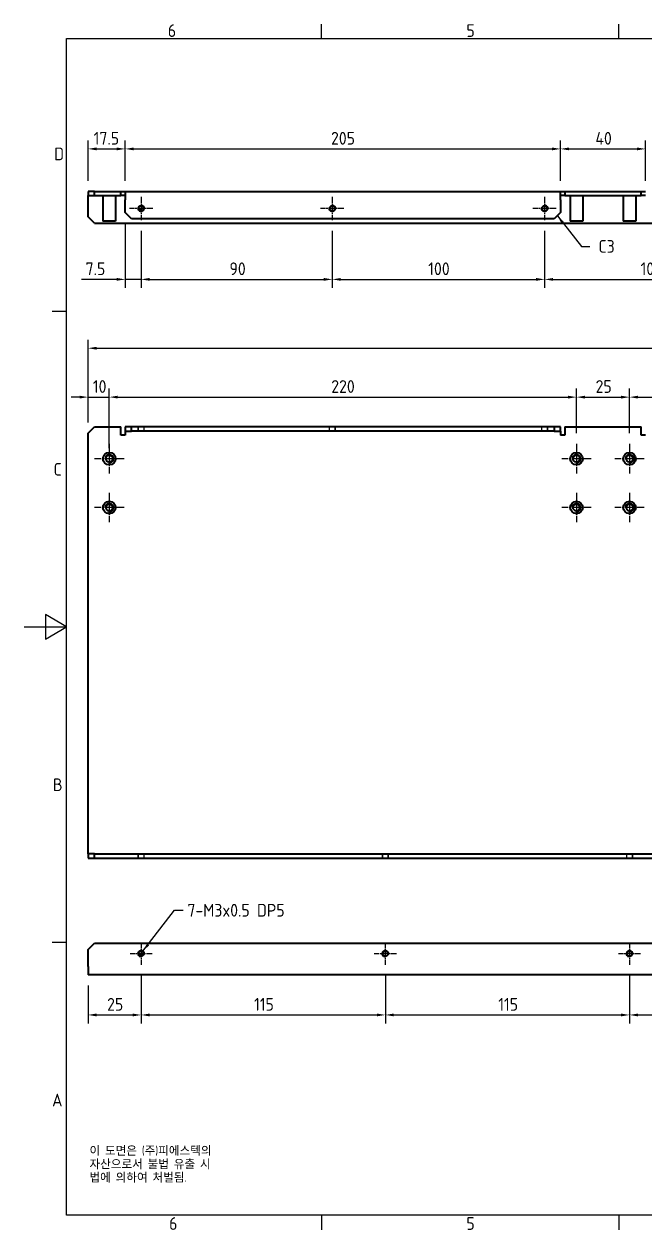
# Model space of a CAD drawing. Header units: millimetres. Extents: x 0 to 840, y 0 to 594.
# Drawn here: x 0 to 292, y 13 to 581 of the extents above; entities that cross this region are included whole.
import ezdxf

# ---------------------------------------------------------------- set-up
doc = ezdxf.new("R2010")
doc.units = ezdxf.units.MM
doc.header["$LTSCALE"] = 2
doc.linetypes.add('CHAIN', pattern=[0.3543, 0.2362, -0.0295, 0.0591, -0.0295])
doc.linetypes.add('DASHED', pattern=[0.2067, 0.1654, -0.0413])
doc.layers.get('0').update_dxf_attribs({"color": 3, "lineweight": 25})
for name, color, linetype, lineweight in [('가려진 것(ISO)', 2, 'DASHED', 18), ('가시적인 것(ISO)', 3, 'Continuous', 40), ('가시적인 좁은 것(ISO)', 3, 'Continuous', 35), ('경계(ISO)', 7, 'Continuous', 25), ('기호(ISO)', 5, 'Continuous', 25), ('중심 표식(ISO)', 1, 'Continuous', 25), ('치수(ISO)', 2, 'Continuous', 25)]:
    doc.layers.add(name, color=color, linetype=linetype, lineweight=lineweight)
doc.styles.add('문자 텍스트_M2B', font='isocp.shx')
doc.styles.add('문자 텍스트_PSTEK_POSCO', font='isocp.shx')
doc.styles.add('치수 텍스트_PSTEK_POSCO', font='isocp.shx')
doc.dimstyles.new('치수_PSTEK_POSCO', dxfattribs={"dimscale": 2, "dimtxt": 3, "dimasz": 2, "dimexe": 2, "dimexo": 2.5, "dimgap": 1, "dimtad": 1, "dimrnd": 1e-08, "dimdsep": 46, "dimtxsty": '치수 텍스트_PSTEK_POSCO', "dimcen": 0.09, "dimdle": 10, "dimclrd": 7, "dimclre": 7, "dimclrt": 2, "dimadec": 1, "dimazin": 2, "dimtfac": 1, "dimtmove": 0, "dimatfit": 3, "dimfxl": 0, "dimtolj": 1, "dimlwd": -1, "dimlwe": -1, "dimarcsym": 0})
doc.dimstyles.new('치수_PSTEK_POSCO$7', dxfattribs={"dimscale": 2, "dimtxt": 3, "dimasz": 2, "dimexe": 2, "dimexo": 2.5, "dimgap": 1, "dimtad": 1, "dimrnd": 1e-08, "dimdsep": 46, "dimtxsty": '치수 텍스트_PSTEK_POSCO', "dimcen": 0.09, "dimdle": 10, "dimclrd": 7, "dimclre": 7, "dimclrt": 2, "dimadec": 1, "dimazin": 2, "dimtfac": 1, "dimtmove": 0, "dimatfit": 3, "dimfxl": 0, "dimtolj": 1, "dimlwd": -1, "dimlwe": -1, "dimarcsym": 0})

# ---------------------------------------------------------------- blocks, each defined once
blk = doc.blocks.new('경계 Default Border')
at = {"layer": '경계(ISO)'}
for p, q in [((70, 287), (70, 290.4)), ((140, 287), (140, 290.4)), ((10, 222.75), (6.6, 222.75)), ((10, 74.25), (6.6, 74.25)), ((70, 10), (70, 6.6)), ((140, 10), (140, 6.6))]:
    blk.add_line(p, q, dxfattribs=at)
at = {"layer": '경계(ISO)', "flags": 128}
for points in [[(10, 10), (10, 287), (410, 287), (410, 10), (10, 10)], [(0, 148.5), (10, 148.5), (5, 151.39), (5, 145.61), (10, 148.5)]]:
    blk.add_lwpolyline(points, dxfattribs=at)
at = {"layer": '경계(ISO)', "color": 2, "char_height": 3, "attachment_point": 7, "style": '문자 텍스트_M2B'}
for s, insert in [('6', (33.83, 287.37)), ('5', (104.14, 287.37)), ('D', (7.08, 258.35)), ('C', (6.93, 184.1)), ('B', (6.77, 109.85)), ('A', (6.6, 35.62)), ('6', (34.14, 6.57)), ('5', (104.14, 6.57))]:
    blk.add_mtext(s, dxfattribs=dict(at, insert=insert))
blk = doc.blocks.new('*D22')
at = {"layer": 'Defpoints', "color": 0, "transparency": 16777216}
for p in [(40.1, 405.19), (30.1, 388.21), (40.1, 376.21)]:
    blk.add_point(p, dxfattribs=at)
at = {"layer": '치수(ISO)', "color": 7, "transparency": 16777216}
for p, q in [((30.1, 393.21), (30.1, 409.19)), ((40.1, 381.21), (40.1, 409.19)), ((26.1, 405.19), (22.1, 405.19)), ((30.1, 405.19), (40.1, 405.19)), ((44.1, 405.19), (48.1, 405.19))]:
    blk.add_line(p, q, dxfattribs=at)
for points in [[(26.1, 405.86), (26.1, 404.53), (30.1, 405.19)], [(44.1, 405.86), (44.1, 404.53), (40.1, 405.19)]]:
    blk.add_solid(points, dxfattribs=at)
at = {"layer": '치수(ISO)', "color": 2, "transparency": 16777216, "insert": (32.39, 410.19), "char_height": 6, "attachment_point": 4, "style": '치수 텍스트_PSTEK_POSCO'}
blk.add_mtext('\\A1;10', dxfattribs=at)
blk = doc.blocks.new('*D23')
at = {"layer": 'Defpoints', "color": 0, "transparency": 16777216}
for p in [(260.1, 405.19), (260.1, 383.16), (40.1, 376.21)]:
    blk.add_point(p, dxfattribs=at)
at = {"layer": '치수(ISO)', "color": 7, "transparency": 16777216}
for p, q in [((40.1, 381.21), (40.1, 409.19)), ((260.1, 388.16), (260.1, 409.19)), ((44.1, 405.19), (256.1, 405.19))]:
    blk.add_line(p, q, dxfattribs=at)
for points in [[(44.1, 405.86), (44.1, 404.53), (40.1, 405.19)], [(256.1, 405.86), (256.1, 404.53), (260.1, 405.19)]]:
    blk.add_solid(points, dxfattribs=at)
at = {"layer": '치수(ISO)', "color": 2, "transparency": 16777216, "insert": (144.64, 410.19), "char_height": 6, "attachment_point": 4, "style": '치수 텍스트_PSTEK_POSCO'}
blk.add_mtext('\\A1;220', dxfattribs=at)
blk = doc.blocks.new('*D24')
at = {"layer": 'Defpoints', "color": 0, "transparency": 16777216}
for p in [(285.1, 405.19), (260.1, 383.16), (285.1, 383.16)]:
    blk.add_point(p, dxfattribs=at)
at = {"layer": '치수(ISO)', "color": 7, "transparency": 16777216}
for p, q in [((260.1, 388.16), (260.1, 409.19)), ((285.1, 388.16), (285.1, 409.19)), ((264.1, 405.19), (281.1, 405.19))]:
    blk.add_line(p, q, dxfattribs=at)
for points in [[(264.1, 405.86), (264.1, 404.53), (260.1, 405.19)], [(281.1, 405.86), (281.1, 404.53), (285.1, 405.19)]]:
    blk.add_solid(points, dxfattribs=at)
at = {"layer": '치수(ISO)', "color": 2, "transparency": 16777216, "insert": (269.12, 410.19), "char_height": 6, "attachment_point": 4, "style": '치수 텍스트_PSTEK_POSCO'}
blk.add_mtext('\\A1;25', dxfattribs=at)
blk = doc.blocks.new('*D25')
at = {"layer": 'Defpoints', "color": 0, "transparency": 16777216}
for p in [(505.1, 405.19), (285.1, 383.16), (505.1, 383.16)]:
    blk.add_point(p, dxfattribs=at)
at = {"layer": '치수(ISO)', "color": 7, "transparency": 16777216}
for p, q in [((285.1, 388.16), (285.1, 409.19)), ((505.1, 388.16), (505.1, 409.19)), ((289.1, 405.19), (501.1, 405.19))]:
    blk.add_line(p, q, dxfattribs=at)
for points in [[(289.1, 405.86), (289.1, 404.53), (285.1, 405.19)], [(501.1, 405.86), (501.1, 404.53), (505.1, 405.19)]]:
    blk.add_solid(points, dxfattribs=at)
at = {"layer": '치수(ISO)', "color": 2, "transparency": 16777216, "insert": (389.64, 410.19), "char_height": 6, "attachment_point": 4, "style": '치수 텍스트_PSTEK_POSCO'}
blk.add_mtext('\\A1;220', dxfattribs=at)
blk = doc.blocks.new('*D29')
at = {"layer": 'Defpoints', "color": 0, "transparency": 16777216}
for p in [(55.1, 137.93), (30.1, 133.16), (55.1, 114.33)]:
    blk.add_point(p, dxfattribs=at)
at = {"layer": '치수(ISO)', "color": 7, "transparency": 16777216}
for p, q in [((55.1, 132.93), (55.1, 110.33)), ((30.1, 128.16), (30.1, 110.33)), ((34.1, 114.33), (51.1, 114.33))]:
    blk.add_line(p, q, dxfattribs=at)
for points in [[(34.1, 114.99), (34.1, 113.66), (30.1, 114.33)], [(51.1, 114.99), (51.1, 113.66), (55.1, 114.33)]]:
    blk.add_solid(points, dxfattribs=at)
at = {"layer": '치수(ISO)', "color": 2, "transparency": 16777216, "insert": (39.08, 119.33), "char_height": 6, "attachment_point": 4, "style": '치수 텍스트_PSTEK_POSCO'}
blk.add_mtext('\\A1;25', dxfattribs=at)
blk = doc.blocks.new('*D30')
at = {"layer": 'Defpoints', "color": 0, "transparency": 16777216}
for p in [(55.1, 137.93), (170.1, 137.93), (170.1, 114.33)]:
    blk.add_point(p, dxfattribs=at)
at = {"layer": '치수(ISO)', "color": 7, "transparency": 16777216}
for p, q in [((55.1, 132.93), (55.1, 110.33)), ((170.1, 132.93), (170.1, 110.33)), ((59.1, 114.33), (166.1, 114.33))]:
    blk.add_line(p, q, dxfattribs=at)
for points in [[(59.1, 114.99), (59.1, 113.66), (55.1, 114.33)], [(166.1, 114.99), (166.1, 113.66), (170.1, 114.33)]]:
    blk.add_solid(points, dxfattribs=at)
at = {"layer": '치수(ISO)', "color": 2, "transparency": 16777216, "insert": (108.29, 119.33), "char_height": 6, "attachment_point": 4, "style": '치수 텍스트_PSTEK_POSCO'}
blk.add_mtext('\\A1;115', dxfattribs=at)
blk = doc.blocks.new('*D31')
at = {"layer": 'Defpoints', "color": 0, "transparency": 16777216}
for p in [(170.1, 137.93), (285.1, 137.93), (285.1, 114.33)]:
    blk.add_point(p, dxfattribs=at)
at = {"layer": '치수(ISO)', "color": 7, "transparency": 16777216}
for p, q in [((170.1, 132.93), (170.1, 110.33)), ((285.1, 132.93), (285.1, 110.33)), ((174.1, 114.33), (281.1, 114.33))]:
    blk.add_line(p, q, dxfattribs=at)
for points in [[(174.1, 114.99), (174.1, 113.66), (170.1, 114.33)], [(281.1, 114.99), (281.1, 113.66), (285.1, 114.33)]]:
    blk.add_solid(points, dxfattribs=at)
at = {"layer": '치수(ISO)', "color": 2, "transparency": 16777216, "insert": (223.29, 119.33), "char_height": 6, "attachment_point": 4, "style": '치수 텍스트_PSTEK_POSCO'}
blk.add_mtext('\\A1;115', dxfattribs=at)
blk = doc.blocks.new('*D32')
at = {"layer": 'Defpoints', "color": 0, "transparency": 16777216}
for p in [(285.1, 137.93), (395.1, 137.93), (395.1, 114.33)]:
    blk.add_point(p, dxfattribs=at)
at = {"layer": '치수(ISO)', "color": 7, "transparency": 16777216}
for p, q in [((285.1, 132.93), (285.1, 110.33)), ((395.1, 132.93), (395.1, 110.33)), ((289.1, 114.33), (391.1, 114.33))]:
    blk.add_line(p, q, dxfattribs=at)
for points in [[(289.1, 114.99), (289.1, 113.66), (285.1, 114.33)], [(391.1, 114.99), (391.1, 113.66), (395.1, 114.33)]]:
    blk.add_solid(points, dxfattribs=at)
at = {"layer": '치수(ISO)', "color": 2, "transparency": 16777216, "insert": (335.91, 119.33), "char_height": 6, "attachment_point": 4, "style": '치수 텍스트_PSTEK_POSCO'}
blk.add_mtext('\\A1;110', dxfattribs=at)
blk = doc.blocks.new('*D44')
at = {"layer": 'Defpoints', "color": 0, "transparency": 16777216}
for p in [(47.6, 522.05), (30.1, 502.05), (47.6, 502.05)]:
    blk.add_point(p, dxfattribs=at)
at = {"layer": '치수(ISO)', "color": 7, "transparency": 16777216}
for p, q in [((30.1, 507.05), (30.1, 526.05)), ((47.6, 507.05), (47.6, 526.05)), ((34.1, 522.05), (43.6, 522.05))]:
    blk.add_line(p, q, dxfattribs=at)
for points in [[(34.1, 522.72), (34.1, 521.39), (30.1, 522.05)], [(43.6, 522.72), (43.6, 521.39), (47.6, 522.05)]]:
    blk.add_solid(points, dxfattribs=at)
at = {"layer": '치수(ISO)', "color": 2, "transparency": 16777216, "insert": (32.75, 527.05), "char_height": 6, "attachment_point": 4, "style": '치수 텍스트_PSTEK_POSCO'}
blk.add_mtext('\\A1;17.5', dxfattribs=at)
blk = doc.blocks.new('*D45')
at = {"layer": 'Defpoints', "color": 0, "transparency": 16777216}
for p in [(252.6, 522.05), (47.6, 502.05), (252.6, 502.05)]:
    blk.add_point(p, dxfattribs=at)
at = {"layer": '치수(ISO)', "color": 7, "transparency": 16777216}
for p, q in [((47.6, 507.05), (47.6, 526.05)), ((252.6, 507.05), (252.6, 526.05)), ((51.6, 522.05), (248.6, 522.05))]:
    blk.add_line(p, q, dxfattribs=at)
for points in [[(51.6, 522.72), (51.6, 521.39), (47.6, 522.05)], [(248.6, 522.72), (248.6, 521.39), (252.6, 522.05)]]:
    blk.add_solid(points, dxfattribs=at)
at = {"layer": '치수(ISO)', "color": 2, "transparency": 16777216, "insert": (144.52, 527.05), "char_height": 6, "attachment_point": 4, "style": '치수 텍스트_PSTEK_POSCO'}
blk.add_mtext('\\A1;205', dxfattribs=at)
blk = doc.blocks.new('*D46')
at = {"layer": 'Defpoints', "color": 0, "transparency": 16777216}
for p in [(292.6, 522.05), (252.6, 502.05), (292.6, 502.05)]:
    blk.add_point(p, dxfattribs=at)
at = {"layer": '치수(ISO)', "color": 7, "transparency": 16777216}
for p, q in [((252.6, 507.05), (252.6, 526.05)), ((292.6, 507.05), (292.6, 526.05)), ((256.6, 522.05), (288.6, 522.05))]:
    blk.add_line(p, q, dxfattribs=at)
for points in [[(256.6, 522.72), (256.6, 521.39), (252.6, 522.05)], [(288.6, 522.72), (288.6, 521.39), (292.6, 522.05)]]:
    blk.add_solid(points, dxfattribs=at)
at = {"layer": '치수(ISO)', "color": 2, "transparency": 16777216, "insert": (269.01, 527.05), "char_height": 6, "attachment_point": 4, "style": '치수 텍스트_PSTEK_POSCO'}
blk.add_mtext('\\A1;40', dxfattribs=at)
blk = doc.blocks.new('*D51')
at = {"layer": 'Defpoints', "color": 0, "transparency": 16777216}
for p in [(47.6, 492.05), (55.1, 488.55), (55.1, 460.62)]:
    blk.add_point(p, dxfattribs=at)
at = {"layer": '치수(ISO)', "color": 7, "transparency": 16777216}
for p, q in [((47.6, 487.05), (47.6, 456.62)), ((55.1, 483.55), (55.1, 456.62)), ((43.6, 460.62), (26.95, 460.62)), ((55.1, 460.62), (47.6, 460.62)), ((59.1, 460.62), (63.1, 460.62))]:
    blk.add_line(p, q, dxfattribs=at)
for points in [[(43.6, 461.29), (43.6, 459.96), (47.6, 460.62)], [(59.1, 461.29), (59.1, 459.96), (55.1, 460.62)]]:
    blk.add_solid(points, dxfattribs=at)
at = {"layer": '치수(ISO)', "color": 2, "transparency": 16777216, "insert": (28.95, 465.62), "char_height": 6, "attachment_point": 4, "style": '치수 텍스트_PSTEK_POSCO'}
blk.add_mtext('\\A1;7.5', dxfattribs=at)
blk = doc.blocks.new('*D52')
at = {"layer": 'Defpoints', "color": 0, "transparency": 16777216}
for p in [(55.1, 488.55), (145.1, 488.55), (145.1, 460.62)]:
    blk.add_point(p, dxfattribs=at)
at = {"layer": '치수(ISO)', "color": 7, "transparency": 16777216}
for p, q in [((55.1, 483.55), (55.1, 456.62)), ((145.1, 483.55), (145.1, 456.62)), ((59.1, 460.62), (141.1, 460.62))]:
    blk.add_line(p, q, dxfattribs=at)
for points in [[(59.1, 461.29), (59.1, 459.96), (55.1, 460.62)], [(141.1, 461.29), (141.1, 459.96), (145.1, 460.62)]]:
    blk.add_solid(points, dxfattribs=at)
at = {"layer": '치수(ISO)', "color": 2, "transparency": 16777216, "insert": (96.69, 465.62), "char_height": 6, "attachment_point": 4, "style": '치수 텍스트_PSTEK_POSCO'}
blk.add_mtext('\\A1;90', dxfattribs=at)
blk = doc.blocks.new('*D53')
at = {"layer": 'Defpoints', "color": 0, "transparency": 16777216}
for p in [(145.1, 488.55), (245.1, 488.55), (245.1, 460.62)]:
    blk.add_point(p, dxfattribs=at)
at = {"layer": '치수(ISO)', "color": 7, "transparency": 16777216}
for p, q in [((145.1, 483.55), (145.1, 456.62)), ((245.1, 483.55), (245.1, 456.62)), ((149.1, 460.62), (241.1, 460.62))]:
    blk.add_line(p, q, dxfattribs=at)
for points in [[(149.1, 461.29), (149.1, 459.96), (145.1, 460.62)], [(241.1, 461.29), (241.1, 459.96), (245.1, 460.62)]]:
    blk.add_solid(points, dxfattribs=at)
at = {"layer": '치수(ISO)', "color": 2, "transparency": 16777216, "insert": (190.31, 465.62), "char_height": 6, "attachment_point": 4, "style": '치수 텍스트_PSTEK_POSCO'}
blk.add_mtext('\\A1;100', dxfattribs=at)
blk = doc.blocks.new('*D54')
at = {"layer": 'Defpoints', "color": 0, "transparency": 16777216}
for p in [(245.1, 488.55), (345.1, 488.82), (345.1, 460.62)]:
    blk.add_point(p, dxfattribs=at)
at = {"layer": '치수(ISO)', "color": 7, "transparency": 16777216}
for p, q in [((245.1, 483.55), (245.1, 456.62)), ((345.1, 483.82), (345.1, 456.62)), ((249.1, 460.62), (341.1, 460.62))]:
    blk.add_line(p, q, dxfattribs=at)
for points in [[(249.1, 461.29), (249.1, 459.96), (245.1, 460.62)], [(341.1, 461.29), (341.1, 459.96), (345.1, 460.62)]]:
    blk.add_solid(points, dxfattribs=at)
at = {"layer": '치수(ISO)', "color": 2, "transparency": 16777216, "insert": (290.31, 465.62), "char_height": 6, "attachment_point": 4, "style": '치수 텍스트_PSTEK_POSCO'}
blk.add_mtext('\\A1;100', dxfattribs=at)
blk = doc.blocks.new('*D61')
at = {"layer": 'Defpoints', "color": 0, "transparency": 16777216}
for p in [(760.1, 428.21), (30.1, 388.21), (760.1, 388.21)]:
    blk.add_point(p, dxfattribs=at)
at = {"layer": '치수(ISO)', "color": 7, "transparency": 16777216}
for p, q in [((30.1, 393.21), (30.1, 432.21)), ((760.1, 393.21), (760.1, 432.21)), ((34.1, 428.21), (756.1, 428.21))]:
    blk.add_line(p, q, dxfattribs=at)
for points in [[(34.1, 428.87), (34.1, 427.54), (30.1, 428.21)], [(756.1, 428.87), (756.1, 427.54), (760.1, 428.21)]]:
    blk.add_solid(points, dxfattribs=at)
at = {"layer": '치수(ISO)', "color": 2, "transparency": 16777216, "insert": (389.69, 433.21), "char_height": 6, "attachment_point": 4, "style": '치수 텍스트_PSTEK_POSCO'}
blk.add_mtext('\\A1;730', dxfattribs=at)

msp = doc.modelspace()

# ---------------------------------------------------------------- linework, layer by layer
at = {"layer": '가려진 것(ISO)', "ltscale": 1.904597}
for p, q in [((53.597, 391.207), (53.597, 389.207)), ((53.867, 389.207), (53.867, 391.207)), ((56.326, 389.207), (56.326, 391.207)), ((56.597, 389.207), (56.597, 391.207)), ((143.597, 391.207), (143.597, 389.207)), ((143.867, 389.207), (143.867, 391.207)), ((146.326, 389.207), (146.326, 391.207)), ((146.597, 389.207), (146.597, 391.207)), ((243.597, 391.207), (243.597, 389.207)), ((243.867, 389.207), (243.867, 391.207)), ((246.326, 389.207), (246.326, 391.207)), ((246.597, 389.207), (246.597, 391.207)), ((53.597, 190.207), (53.597, 188.207)), ((53.867, 190.207), (53.867, 188.207)), ((56.326, 190.207), (56.326, 188.207)), ((56.597, 188.207), (56.597, 190.207)), ((168.597, 190.207), (168.597, 188.207)), ((168.867, 190.207), (168.867, 188.207)), ((171.326, 190.207), (171.326, 188.207)), ((171.597, 188.207), (171.597, 190.207)), ((283.597, 190.207), (283.597, 188.207)), ((283.867, 190.207), (283.867, 188.207)), ((286.326, 190.207), (286.326, 188.207)), ((286.597, 188.207), (286.597, 190.207))]:
    msp.add_line(p, q, dxfattribs=at)
at = {"layer": '가시적인 것(ISO)'}
for p, q in [((33.097, 502.052), (30.097, 502.052)), ((30.097, 502.052), (30.097, 500.052)), ((30.097, 500.052), (33.097, 500.052)), ((30.097, 498.052), (30.097, 500.052)), ((33.097, 500.052), (33.097, 502.052)), ((33.097, 502.052), (45.597, 502.052)), ((33.097, 500.052), (45.597, 500.052)), ((37.147, 500.052), (37.147, 488.052)), ((43.047, 500.052), (43.047, 488.052)), ((45.597, 502.052), (47.597, 502.052)), ((45.597, 500.052), (45.597, 502.052)), ((47.597, 500.052), (45.597, 500.052)), ((47.597, 502.052), (252.597, 502.052)), ((47.597, 502.052), (47.597, 498.052)), ((252.597, 502.052), (254.597, 502.052)), ((252.597, 498.052), (252.597, 502.052)), ((254.597, 500.052), (252.597, 500.052)), ((254.597, 502.052), (290.597, 502.052)), ((254.597, 502.052), (254.597, 500.052)), ((254.597, 500.052), (290.597, 500.052)), ((257.147, 500.052), (257.147, 488.052)), ((263.047, 500.052), (263.047, 488.052)), ((282.147, 500.052), (282.147, 488.052)), ((288.047, 500.052), (288.047, 488.052)), ((290.597, 502.052), (292.597, 502.052)), ((290.597, 500.052), (290.597, 502.052)), ((292.597, 500.052), (290.597, 500.052)), ((30.097, 490.052), (30.097, 498.052)), ((47.597, 492.052), (47.597, 498.052)), ((252.597, 498.052), (252.597, 492.052)), ((33.097, 487.052), (30.097, 490.052)), ((50.597, 489.052), (47.597, 492.052)), ((249.597, 489.052), (50.597, 489.052)), ((252.597, 492.052), (249.597, 489.052)), ((33.097, 487.052), (757.097, 487.052)), ((43.047, 488.052), (37.147, 488.052)), ((263.047, 488.052), (257.147, 488.052)), ((288.047, 488.052), (282.147, 488.052)), ((30.097, 388.207), (33.097, 391.207)), ((30.097, 192.207), (30.097, 388.207)), ((33.097, 391.207), (45.597, 391.207)), ((45.597, 387.207), (45.597, 391.207)), ((47.597, 387.207), (45.597, 387.207)), ((50.597, 391.207), (47.597, 391.207)), ((47.597, 391.207), (47.597, 389.207)), ((47.597, 389.207), (50.597, 389.207)), ((47.597, 389.207), (47.597, 387.207)), ((50.597, 389.207), (50.597, 391.207)), ((249.597, 391.207), (50.597, 391.207)), ((249.597, 389.207), (50.597, 389.207)), ((252.597, 391.207), (249.597, 391.207)), ((249.597, 391.207), (249.597, 389.207)), ((249.597, 389.207), (252.597, 389.207)), ((252.597, 389.207), (252.597, 391.207)), ((252.597, 389.207), (252.597, 387.207)), ((254.597, 387.207), (252.597, 387.207)), ((254.597, 391.207), (290.597, 391.207)), ((254.597, 391.207), (254.597, 387.207)), ((290.597, 387.207), (290.597, 391.207)), ((292.597, 387.207), (290.597, 387.207)), ((30.097, 190.207), (30.097, 192.207)), ((33.097, 190.207), (30.097, 190.207)), ((30.097, 190.207), (30.097, 188.207)), ((30.097, 188.207), (33.097, 188.207)), ((33.097, 188.207), (33.097, 190.207)), ((33.097, 190.207), (757.097, 190.207)), ((33.097, 188.207), (757.097, 188.207)), ((30.097, 145.164), (33.097, 148.164)), ((33.097, 148.164), (757.097, 148.164)), ((30.097, 137.164), (30.097, 145.164)), ((30.097, 137.164), (30.097, 133.164)), ((760.097, 133.164), (30.097, 133.164))]:
    msp.add_line(p, q, dxfattribs=at)
for centre, radius in [((55.097, 494.052), 1.23), ((145.097, 494.052), 1.23), ((245.097, 494.052), 1.23), ((40.097, 376.207), 2.95), ((40.097, 376.207), 1.621), ((260.097, 376.207), 2.95), ((260.097, 376.207), 1.621), ((285.097, 376.207), 2.95), ((285.097, 376.207), 1.621), ((40.097, 353.207), 2.95), ((40.097, 353.207), 1.621), ((260.097, 353.207), 2.95), ((260.097, 353.207), 1.621), ((285.097, 353.207), 2.95), ((285.097, 353.207), 1.621), ((55.097, 143.164), 1.23), ((170.097, 143.164), 1.23), ((285.097, 143.164), 1.23)]:
    msp.add_circle(centre, radius, dxfattribs=at)
for centre in [(55.097, 492.052), (55.097, 141.164)]:
    msp.add_arc(centre, 1.229, 54.42343, 125.57657, dxfattribs=at)
at = {"layer": '가시적인 좁은 것(ISO)'}
for centre, radius, start, end in [((55.097, 494.052), 1.5, 170, 80), ((145.097, 494.052), 1.5, 170, 80), ((245.097, 494.052), 1.5, 170, 80), ((55.097, 492.052), 1.5, 100, 127.8405), ((40.097, 376.207), 2, 260, 170), ((260.097, 376.207), 2, 260, 170), ((285.097, 376.207), 2, 260, 170), ((40.097, 353.207), 2, 260, 170), ((260.097, 353.207), 2, 260, 170), ((285.097, 353.207), 2, 260, 170), ((55.097, 143.164), 1.5, 350, 260), ((55.097, 141.164), 1.5, 52.1595, 127.8405), ((170.097, 143.164), 1.5, 350, 260), ((285.097, 143.164), 1.5, 350, 260)]:
    msp.add_arc(centre, radius, start, end, dxfattribs=at)
at = {"layer": '중심 표식(ISO)', "linetype": 'CHAIN', "ltscale": 6.111541}
for p, q in [((55.097, 499.552), (55.097, 488.552)), ((145.097, 499.552), (145.097, 488.552)), ((245.097, 499.552), (245.097, 488.552)), ((60.597, 494.052), (49.597, 494.052)), ((150.597, 494.052), (139.597, 494.052)), ((250.597, 494.052), (239.597, 494.052))]:
    msp.add_line(p, q, dxfattribs=at)
at = {"layer": '중심 표식(ISO)', "linetype": 'CHAIN', "ltscale": 7.722792}
for p, q in [((40.097, 383.157), (40.097, 369.257)), ((260.097, 383.157), (260.097, 369.257)), ((285.097, 383.157), (285.097, 369.257)), ((47.047, 376.207), (33.147, 376.207)), ((267.047, 376.207), (253.147, 376.207)), ((292.047, 376.207), (278.147, 376.207)), ((40.097, 360.157), (40.097, 346.257)), ((260.097, 360.157), (260.097, 346.257)), ((285.097, 360.157), (285.097, 346.257)), ((47.047, 353.207), (33.147, 353.207)), ((267.047, 353.207), (253.147, 353.207)), ((292.047, 353.207), (278.147, 353.207))]:
    msp.add_line(p, q, dxfattribs=at)
at = {"layer": '중심 표식(ISO)', "linetype": 'CHAIN', "ltscale": 5.810959}
for p, q in [((55.097, 148.394), (55.097, 137.935)), ((170.097, 148.394), (170.097, 137.935)), ((285.097, 148.394), (285.097, 137.935)), ((60.326, 143.164), (49.867, 143.164)), ((175.326, 143.164), (164.867, 143.164)), ((290.326, 143.164), (279.867, 143.164))]:
    msp.add_line(p, q, dxfattribs=at)

# ---------------------------------------------------------------- block references
at = {"xscale": 2, "yscale": 2, "zscale": 2}
msp.add_blockref('경계 Default Border', (0, 0), dxfattribs=at)

# ---------------------------------------------------------------- texts
at = {"layer": '기호(ISO)', "color": 2, "insert": (270.448, 476.17), "char_height": 6, "attachment_point": 4, "style": '치수 텍스트_PSTEK_POSCO'}
msp.add_mtext('{C3}', dxfattribs=at)
at = {"layer": '기호(ISO)', "color": 2, "insert": (76.884, 163.615), "char_height": 6, "width": 54.56167, "attachment_point": 4, "line_spacing_factor": 0.525, "style": '치수 텍스트_PSTEK_POSCO'}
msp.add_mtext('{7-M3x0.5 DP5}', dxfattribs=at)
at = {"layer": '기호(ISO)', "color": 7, "insert": (30.789, 52.457), "char_height": 4, "width": 102.48028, "attachment_point": 1, "line_spacing_factor": 0.944221, "style": '문자 텍스트_PSTEK_POSCO'}
msp.add_mtext('{이 도면은 (주)피에스텍의\\P자산으로서 불법 유출 시 \\P법에 의하여 처벌됨.}', dxfattribs=at)

# ---------------------------------------------------------------- dimensions: what is measured, and where the dimension line sits
at = {"layer": '치수(ISO)', "color": 7}
for base, p1, p2, override, picture, middle in [((47.597, 522.052), (30.097, 502.052), (47.597, 502.052), {"dimdec": 2, "dimtp": 0, "dimtm": 0, "dimtdec": 2, "dimtofl": 0, "dimatfit": 1}, '*D44', (38.577, 522.052)), ((252.597, 522.052), (47.597, 502.052), (252.597, 502.052), {"dimdec": 2, "dimtp": 0, "dimtm": 0, "dimtdec": 2, "dimtofl": 0, "dimatfit": 1}, '*D45', (150.117, 522.052)), ((292.597, 522.052), (252.597, 502.052), (292.597, 502.052), {"dimdec": 2, "dimtp": 0, "dimtm": 0, "dimtdec": 2, "dimtofl": 0, "dimatfit": 1}, '*D46', (272.617, 522.052)), ((55.097, 460.624), (47.597, 492.052), (55.097, 488.552), {"dimdec": 2, "dimtp": 0, "dimtm": 0, "dimtdec": 2, "dimtofl": 1, "dimatfit": 1}, '*D51', (33.273, 460.624)), ((145.097, 460.624), (55.097, 488.552), (145.097, 488.552), {"dimdec": 2, "dimtp": 0, "dimtm": 0, "dimtdec": 2, "dimtofl": 0, "dimatfit": 1}, '*D52', (100.117, 460.624)), ((245.097, 460.624), (145.097, 488.552), (245.097, 488.552), {"dimdec": 2, "dimtp": 0, "dimtm": 0, "dimtdec": 2, "dimtofl": 0, "dimatfit": 1}, '*D53', (195.117, 460.624)), ((345.097, 460.624), (245.097, 488.552), (345.097, 488.823), {"dimdec": 2, "dimtp": 0, "dimtm": 0, "dimtdec": 2, "dimtofl": 0, "dimatfit": 1}, '*D54', (295.117, 460.624)), ((40.097, 405.193), (30.097, 388.207), (40.097, 376.207), {"dimdec": 2, "dimtp": 0, "dimtm": 0, "dimtdec": 2, "dimtofl": 1, "dimatfit": 1}, '*D22', (35.097, 405.193)), ((260.097, 405.193), (40.097, 376.207), (260.097, 383.157), {"dimdec": 2, "dimtp": 0, "dimtm": 0, "dimtdec": 2, "dimtofl": 0, "dimatfit": 1}, '*D23', (150.117, 405.193)), ((285.097, 405.193), (260.097, 383.157), (285.097, 383.157), {"dimdec": 2, "dimtp": 0, "dimtm": 0, "dimtdec": 2, "dimtofl": 0, "dimatfit": 1}, '*D24', (272.617, 405.193)), ((505.097, 405.193), (285.097, 383.157), (505.097, 383.157), {"dimdec": 2, "dimtp": 0, "dimtm": 0, "dimtdec": 2, "dimtofl": 0, "dimatfit": 1}, '*D25', (395.117, 405.193)), ((55.097, 114.328), (30.097, 133.164), (55.097, 137.935), {"dimdec": 2, "dimtp": 0, "dimtm": 0, "dimtdec": 2, "dimtofl": 0, "dimatfit": 1}, '*D29', (42.577, 114.328)), ((170.097, 114.328), (55.097, 137.935), (170.097, 137.935), {"dimdec": 2, "dimtp": 0, "dimtm": 0, "dimtdec": 2, "dimtofl": 0, "dimatfit": 1}, '*D30', (112.617, 114.328)), ((285.097, 114.328), (170.097, 137.935), (285.097, 137.935), {"dimdec": 2, "dimtp": 0, "dimtm": 0, "dimtdec": 2, "dimtofl": 0, "dimatfit": 1}, '*D31', (227.617, 114.328)), ((395.097, 114.328), (285.097, 137.935), (395.097, 137.935), {"dimdec": 2, "dimtp": 0, "dimtm": 0, "dimtdec": 2, "dimtofl": 0, "dimatfit": 1}, '*D32', (340.117, 114.328))]:
    dim = msp.add_linear_dim(base=base, p1=p1, p2=p2, angle=180, dimstyle='치수_PSTEK_POSCO', override=override, dxfattribs=at)
    dim.commit()
    dim.dimension.update_dxf_attribs({"geometry": picture, "text_midpoint": middle, "dimtype": 160})
dim = msp.add_linear_dim(base=(760.097, 428.207), p1=(30.097, 388.207), p2=(760.097, 388.207), dimstyle='치수_PSTEK_POSCO', override={"dimdec": 2, "dimtp": 0, "dimtm": 0, "dimtdec": 2, "dimtofl": 0, "dimatfit": 1}, dxfattribs=at)
dim.commit()
dim.dimension.update_dxf_attribs({"geometry": '*D61', "text_midpoint": (395.097, 428.207), "dimtype": 160})

# ---------------------------------------------------------------- leaders
at = {"layer": '기호(ISO)', "color": 7, "annotation_type": 0, "has_hookline": 1, "hookline_direction": 0}
for points, text_width in [([(251.097, 490.552), (262.448, 476.17), (266.448, 476.17)], 7.128), ([(55.956, 144.394), (70.884, 163.615), (74.884, 163.615)], 47.049)]:
    msp.add_leader(points, dimstyle='치수_PSTEK_POSCO$7', override={"dimtad": 0}, dxfattribs=dict(at, text_width=text_width))

doc.saveas('drawing.dxf')
